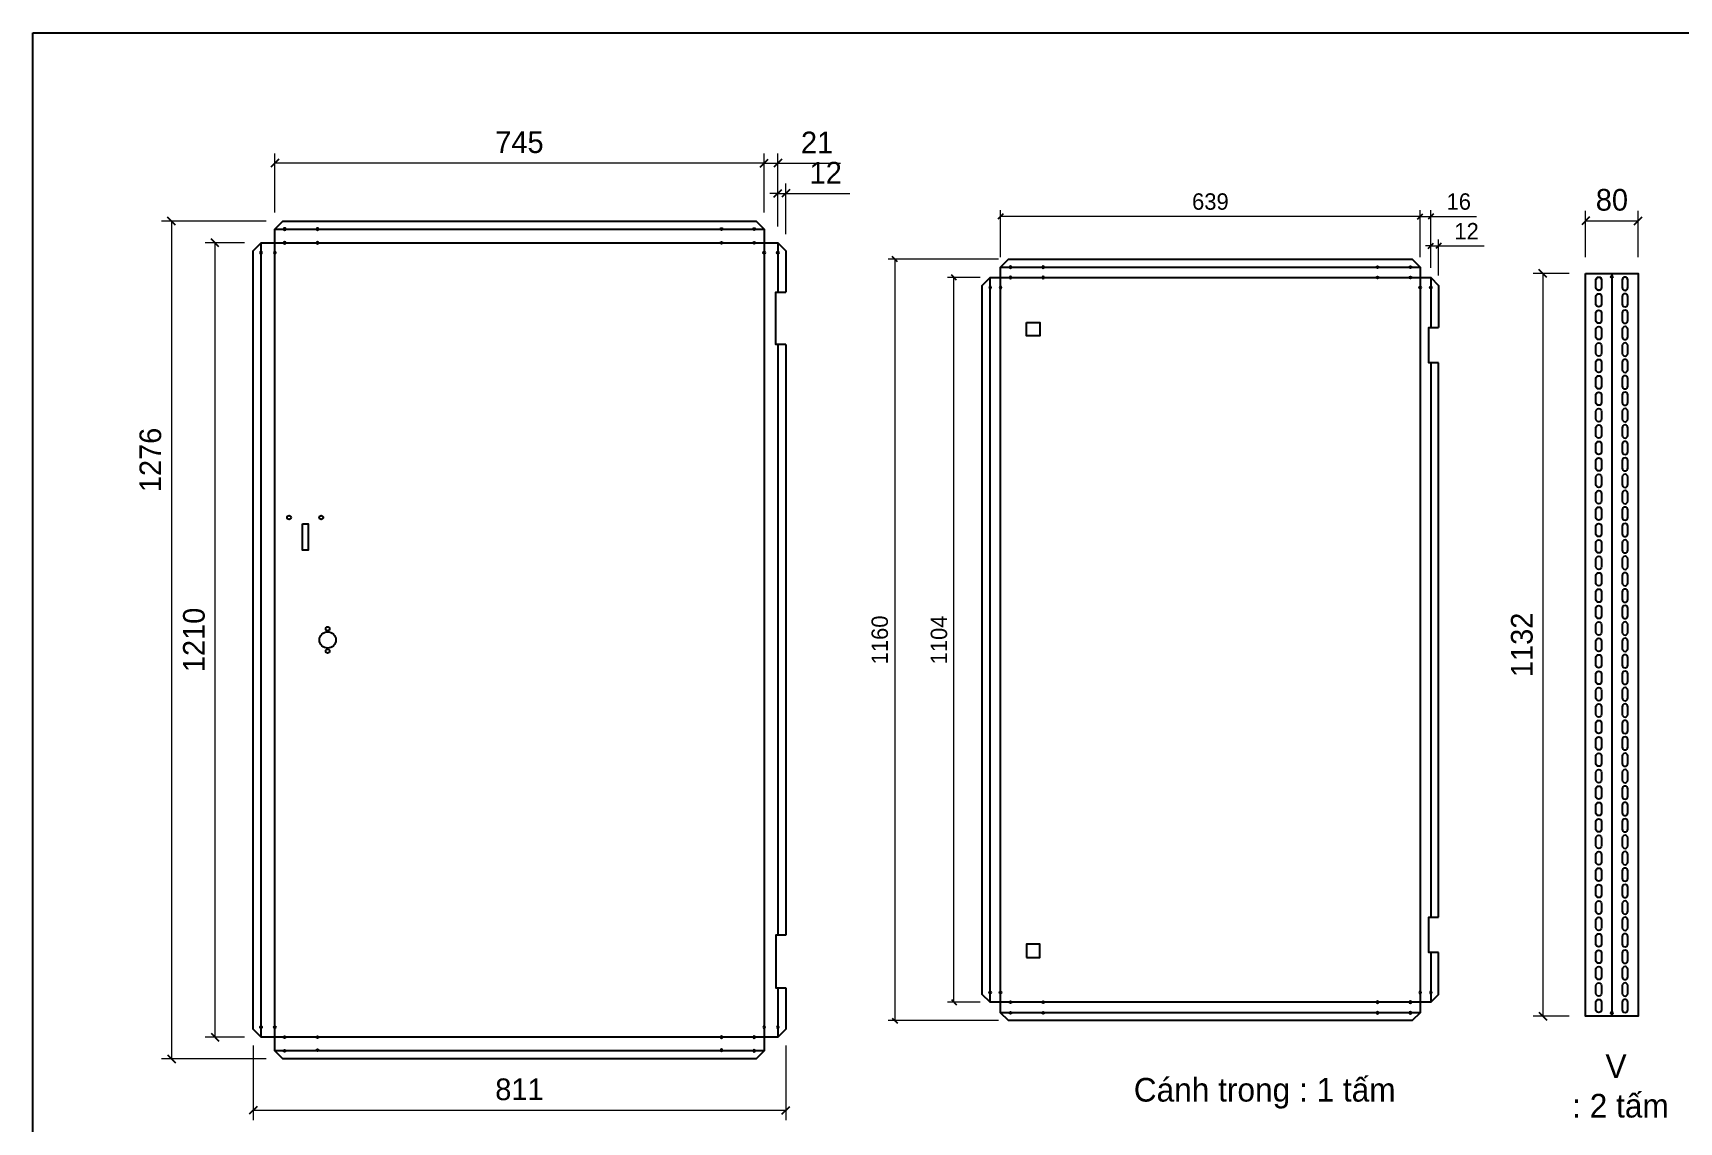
# Model space of a CAD drawing. Header units: millimetres. Extents: x 0 to 3804, y 0 to 2690.
# Drawn here: x 0 to 2507, y 1030 to 2690 of the extents above; entities that cross this region are included whole.
import ezdxf

# ---------------------------------------------------------------- set-up
doc = ezdxf.new("R2010")
doc.units = ezdxf.units.MM
doc.layers.add('CNC', color=7, linetype='Continuous')
doc.layers.add('DIM', color=253, linetype='Continuous')
doc.styles.add('Arial', font='arial.ttf')
doc.dimstyles.new('Dim-25', dxfattribs={"dimtxt": 25, "dimasz": 8, "dimexe": 10, "dimexo": 15, "dimgap": 10, "dimtad": 1, "dimdec": 0, "dimtxsty": 'Standard', "dimblk": 'OBLIQUE', "dimcen": 10, "dimclrd": 5, "dimclre": 5, "dimclrt": 3, "dimazin": 3, "dimtfac": 1, "dimtdec": 0, "dimtmove": 0, "dimatfit": 3, "dimldrblk": 'OBLIQUE', "dimlwd": 9, "dimlwe": 9})
doc.dimstyles.new('Dim-33', dxfattribs={"dimtxt": 33, "dimasz": 12, "dimexe": 15, "dimexo": 25, "dimgap": 15, "dimtad": 1, "dimdec": 0, "dimtxsty": 'Standard', "dimblk": 'OBLIQUE', "dimcen": 10, "dimclrd": 5, "dimclre": 5, "dimclrt": 3, "dimazin": 3, "dimtfac": 1, "dimtdec": 0, "dimtmove": 0, "dimatfit": 3, "dimldrblk": 'OPEN30', "dimlwd": 9, "dimlwe": 9})

# ---------------------------------------------------------------- blocks, each defined once
blk = doc.blocks.new('KHUNG CHUẨN')
at = {"color": 7}
blk.add_lwpolyline([(16919.2, -26555.2), (19889.2, -26555.2), (19889.2, -28655.2), (16919.2, -28655.2)], close=True, dxfattribs=at)
at = {"color": 3, "style": 'Arial'}
for tag, p in [('#01', (17055.6, -28580.1)), ('#02', (17431.4, -28580.1)), ('#03', (18030.6, -28580.1)), ('#08', (18751.7, -28580.1)), ('#10', (19064.8, -28580.1)), ('#11', (19060.3, -28625.7)), ('#12', (19806.5, -28628.9)), ('#04', (17024.8, -28634.6)), ('#05', (17308.5, -28633)), ('#06', (17632.7, -28633.7)), ('#07', (18002, -28634.7)), ('#09', (18753.8, -28632.6))]:
    blk.add_attdef(tag, p, '', height=20, dxfattribs=at)
blk = doc.blocks.new('f3daunguoc')
at = {"layer": 'CNC', "color": 2, "lineweight": -3}
blk.add_circle((0, 0), 1.5, dxfattribs=at)
blk = doc.blocks.new('*D6')
at = {"color": 0, "linetype": 'ByBlock', "lineweight": -2}
for p, q in [((1128.3, 2439.2), (1140.3, 2451.2)), ((1152.3, 2451.2), (1140.3, 2439.2))]:
    blk.add_line(p, q, dxfattribs=at)
at = {"layer": 'Defpoints', "color": 0, "transparency": 16777216}
for p in [(1146.3, 2445.2), (1134.3, 2369.9), (1146.3, 2357.9)]:
    blk.add_point(p, dxfattribs=at)
at = {"layer": 'DIM', "color": 5, "lineweight": 9, "transparency": 16777216}
for p, q in [((1134.3, 2394.9), (1134.3, 2460.2)), ((1146.3, 2382.9), (1146.3, 2460.2)), ((1134.3, 2445.2), (1122.3, 2445.2)), ((1134.3, 2445.2), (1146.3, 2445.2)), ((1146.3, 2445.2), (1244.1, 2445.2))]:
    blk.add_line(p, q, dxfattribs=at)
at = {"layer": 'DIM', "color": 3, "transparency": 16777216, "insert": (1207.2, 2476.7), "char_height": 33, "attachment_point": 5}
blk.add_mtext('12', dxfattribs=at)
blk = doc.blocks.new('_Oblique')
at = {"color": 0, "linetype": 'ByBlock', "lineweight": -2}
blk.add_line((-0.5, -0.5), (0.5, 0.5), dxfattribs=at)
blk = doc.blocks.new('_Open30')
at = {"color": 0, "linetype": 'ByBlock', "lineweight": -2}
for p, q in [((-1, 0.27), (0, 0)), ((0, 0), (-1, -0.27)), ((0, 0), (-1, 0))]:
    blk.add_line(p, q, dxfattribs=at)
blk = doc.blocks.new('*D7')
at = {"color": 0, "linetype": 'ByBlock', "lineweight": -2}
for p, q in [((1107.3, 2485.2), (1119.3, 2497.2)), ((1140.3, 2497.2), (1128.3, 2485.2))]:
    blk.add_line(p, q, dxfattribs=at)
at = {"layer": 'Defpoints', "color": 0, "transparency": 16777216}
for p in [(1134.3, 2491.2), (1113.3, 2390.9), (1134.3, 2369.9)]:
    blk.add_point(p, dxfattribs=at)
at = {"layer": 'DIM', "color": 5, "lineweight": 9, "transparency": 16777216}
for p, q in [((1113.3, 2491.2), (1101.3, 2491.2)), ((1113.3, 2415.9), (1113.3, 2506.2)), ((1113.3, 2491.2), (1134.3, 2491.2)), ((1134.3, 2394.9), (1134.3, 2506.2)), ((1134.3, 2491.2), (1229.7, 2491.2))]:
    blk.add_line(p, q, dxfattribs=at)
at = {"layer": 'DIM', "color": 3, "transparency": 16777216, "insert": (1194, 2522.8), "char_height": 33, "attachment_point": 5}
blk.add_mtext('21', dxfattribs=at)
blk = doc.blocks.new('*D8')
at = {"color": 0, "linetype": 'ByBlock', "lineweight": -2}
for p, q in [((374.3, 2497.2), (362.3, 2485.2)), ((1107.3, 2485.2), (1119.3, 2497.2))]:
    blk.add_line(p, q, dxfattribs=at)
at = {"layer": 'Defpoints', "color": 0, "transparency": 16777216}
for p in [(368.3, 2491.2), (368.3, 2390.9), (1113.3, 2390.9)]:
    blk.add_point(p, dxfattribs=at)
at = {"layer": 'DIM', "color": 5, "lineweight": 9, "transparency": 16777216}
for p, q in [((368.3, 2415.9), (368.3, 2506.2)), ((1113.3, 2491.2), (368.3, 2491.2)), ((1113.3, 2415.9), (1113.3, 2506.2))]:
    blk.add_line(p, q, dxfattribs=at)
at = {"layer": 'DIM', "color": 3, "transparency": 16777216, "insert": (740.8, 2523), "char_height": 33, "attachment_point": 5}
blk.add_mtext('745', dxfattribs=at)
blk = doc.blocks.new('*D9')
at = {"color": 0, "linetype": 'ByBlock', "lineweight": -2}
for p, q in [((216.9, 2396.9), (204.9, 2408.9)), ((204.9, 1132.9), (216.9, 1120.9))]:
    blk.add_line(p, q, dxfattribs=at)
at = {"layer": 'Defpoints', "color": 0, "transparency": 16777216}
for p in [(380.3, 2402.9), (210.9, 1126.9), (380.3, 1126.9)]:
    blk.add_point(p, dxfattribs=at)
at = {"layer": 'DIM', "color": 5, "lineweight": 9, "transparency": 16777216}
for p, q in [((355.3, 2402.9), (195.9, 2402.9)), ((210.9, 2402.9), (210.9, 1126.9)), ((355.3, 1126.9), (195.9, 1126.9))]:
    blk.add_line(p, q, dxfattribs=at)
at = {"layer": 'DIM', "color": 3, "transparency": 16777216, "insert": (179, 2039.1), "char_height": 33, "attachment_point": 5, "rotation": 90}
blk.add_mtext('1276', dxfattribs=at)
blk = doc.blocks.new('*D10')
at = {"color": 0, "linetype": 'ByBlock', "lineweight": -2}
for p, q in [((283.2, 2363.9), (271.2, 2375.9)), ((271.2, 1165.9), (283.2, 1153.9))]:
    blk.add_line(p, q, dxfattribs=at)
at = {"layer": 'Defpoints', "color": 0, "transparency": 16777216}
for p in [(347.3, 2369.9), (277.2, 1159.9), (347.3, 1159.9)]:
    blk.add_point(p, dxfattribs=at)
at = {"layer": 'DIM', "color": 5, "lineweight": 9, "transparency": 16777216}
for p, q in [((322.3, 2369.9), (262.2, 2369.9)), ((277.2, 2369.9), (277.2, 1159.9)), ((322.3, 1159.9), (262.2, 1159.9))]:
    blk.add_line(p, q, dxfattribs=at)
at = {"layer": 'DIM', "color": 3, "transparency": 16777216, "insert": (245.3, 1764.9), "char_height": 33, "attachment_point": 5, "rotation": 90}
blk.add_mtext('1210', dxfattribs=at)
blk = doc.blocks.new('*D11')
at = {"color": 0, "linetype": 'ByBlock', "lineweight": -2}
for p, q in [((341.3, 1054.3), (329.3, 1042.3)), ((1140.3, 1042.3), (1152.3, 1054.3))]:
    blk.add_line(p, q, dxfattribs=at)
at = {"layer": 'Defpoints', "color": 0, "transparency": 16777216}
for p in [(335.3, 1171.9), (1146.3, 1171.9), (1146.3, 1048.3)]:
    blk.add_point(p, dxfattribs=at)
at = {"layer": 'DIM', "color": 5, "lineweight": 9, "transparency": 16777216}
for p, q in [((335.3, 1146.9), (335.3, 1033.3)), ((1146.3, 1146.9), (1146.3, 1033.3)), ((335.3, 1048.3), (1146.3, 1048.3))]:
    blk.add_line(p, q, dxfattribs=at)
at = {"layer": 'DIM', "color": 3, "transparency": 16777216, "insert": (740.8, 1080.1), "char_height": 33, "attachment_point": 5}
blk.add_mtext('811', dxfattribs=at)
blk = doc.blocks.new('*D12')
at = {"color": 0, "linetype": 'ByBlock', "lineweight": -2}
for p, q in [((2124.4, 2361.1), (2132.4, 2369.1)), ((2144.4, 2369.1), (2136.4, 2361.1))]:
    blk.add_line(p, q, dxfattribs=at)
at = {"layer": 'Defpoints', "color": 0, "transparency": 16777216}
for p in [(2140.4, 2365.1), (2128.4, 2316.9), (2140.4, 2304.9)]:
    blk.add_point(p, dxfattribs=at)
at = {"layer": 'DIM', "color": 5, "lineweight": 9, "transparency": 16777216}
for p, q in [((2128.4, 2365.1), (2120.4, 2365.1)), ((2128.4, 2331.9), (2128.4, 2375.1)), ((2128.4, 2365.1), (2140.4, 2365.1)), ((2140.4, 2319.9), (2140.4, 2375.1)), ((2140.4, 2365.1), (2209.6, 2365.1))]:
    blk.add_line(p, q, dxfattribs=at)
at = {"layer": 'DIM', "color": 3, "transparency": 16777216, "insert": (2183, 2387.6), "char_height": 25, "attachment_point": 5}
blk.add_mtext('12', dxfattribs=at)
blk = doc.blocks.new('*D13')
at = {"color": 0, "linetype": 'ByBlock', "lineweight": -2}
for p, q in [((2108.4, 2405.8), (2116.4, 2413.8)), ((2132.4, 2413.8), (2124.4, 2405.8))]:
    blk.add_line(p, q, dxfattribs=at)
at = {"layer": 'Defpoints', "color": 0, "transparency": 16777216}
for p in [(2128.4, 2409.8), (2112.4, 2332.9), (2128.4, 2316.9)]:
    blk.add_point(p, dxfattribs=at)
at = {"layer": 'DIM', "color": 5, "lineweight": 9, "transparency": 16777216}
for p, q in [((2112.4, 2409.8), (2104.4, 2409.8)), ((2112.4, 2347.9), (2112.4, 2419.8)), ((2112.4, 2409.8), (2128.4, 2409.8)), ((2128.4, 2331.9), (2128.4, 2419.8)), ((2128.4, 2409.8), (2197.9, 2409.8))]:
    blk.add_line(p, q, dxfattribs=at)
at = {"layer": 'DIM', "color": 3, "transparency": 16777216, "insert": (2171.1, 2432.6), "char_height": 25, "attachment_point": 5}
blk.add_mtext('16', dxfattribs=at)
blk = doc.blocks.new('*D14')
at = {"color": 0, "linetype": 'ByBlock', "lineweight": -2}
for p, q in [((1477.4, 2413.8), (1469.4, 2405.8)), ((2108.4, 2405.8), (2116.4, 2413.8))]:
    blk.add_line(p, q, dxfattribs=at)
at = {"layer": 'Defpoints', "color": 0, "transparency": 16777216}
for p in [(1473.4, 2409.8), (1473.4, 2332.9), (2112.4, 2332.9)]:
    blk.add_point(p, dxfattribs=at)
at = {"layer": 'DIM', "color": 5, "lineweight": 9, "transparency": 16777216}
for p, q in [((1473.4, 2347.9), (1473.4, 2419.8)), ((2112.4, 2409.8), (1473.4, 2409.8)), ((2112.4, 2347.9), (2112.4, 2419.8))]:
    blk.add_line(p, q, dxfattribs=at)
at = {"layer": 'DIM', "color": 3, "transparency": 16777216, "insert": (1792.9, 2432.6), "char_height": 25, "attachment_point": 5}
blk.add_mtext('639', dxfattribs=at)
blk = doc.blocks.new('*D15')
at = {"color": 0, "linetype": 'ByBlock', "lineweight": -2}
for p, q in [((1316.3, 2340.9), (1308.3, 2348.9)), ((1308.3, 1188.9), (1316.3, 1180.9))]:
    blk.add_line(p, q, dxfattribs=at)
at = {"layer": 'Defpoints', "color": 0, "transparency": 16777216}
for p in [(1485.4, 2344.9), (1312.3, 1184.9), (1485.4, 1184.9)]:
    blk.add_point(p, dxfattribs=at)
at = {"layer": 'DIM', "color": 5, "lineweight": 9, "transparency": 16777216}
for p, q in [((1470.4, 2344.9), (1302.3, 2344.9)), ((1312.3, 2344.9), (1312.3, 1184.9)), ((1470.4, 1184.9), (1302.3, 1184.9))]:
    blk.add_line(p, q, dxfattribs=at)
at = {"layer": 'DIM', "color": 3, "transparency": 16777216, "insert": (1289.6, 1764.9), "char_height": 25, "attachment_point": 5, "rotation": 90}
blk.add_mtext('1160', dxfattribs=at)
blk = doc.blocks.new('*D16')
at = {"color": 0, "linetype": 'ByBlock', "lineweight": -2}
for p, q in [((1406.5, 2312.9), (1398.5, 2320.9)), ((1398.5, 1216.9), (1406.5, 1208.9))]:
    blk.add_line(p, q, dxfattribs=at)
at = {"layer": 'Defpoints', "color": 0, "transparency": 16777216}
for p in [(1402.5, 2316.9), (1457.4, 2316.9), (1457.4, 1212.9)]:
    blk.add_point(p, dxfattribs=at)
at = {"layer": 'DIM', "color": 5, "lineweight": 9, "transparency": 16777216}
for p, q in [((1442.4, 2316.9), (1392.5, 2316.9)), ((1402.5, 1212.9), (1402.5, 2316.9)), ((1442.4, 1212.9), (1392.5, 1212.9))]:
    blk.add_line(p, q, dxfattribs=at)
at = {"layer": 'DIM', "color": 3, "transparency": 16777216, "insert": (1379.7, 1764.9), "char_height": 25, "attachment_point": 5, "rotation": 90}
blk.add_mtext('1104', dxfattribs=at)
blk = doc.blocks.new('*D17')
at = {"color": 0, "linetype": 'ByBlock', "lineweight": -2}
for p, q in [((2370.3, 2409.4), (2358.3, 2397.4)), ((2438.3, 2397.4), (2450.3, 2409.4))]:
    blk.add_line(p, q, dxfattribs=at)
at = {"layer": 'Defpoints', "color": 0, "ltscale": 3, "transparency": 16777216}
for p in [(2444.3, 2403.4), (2364.3, 2323.1), (2444.3, 2323.1)]:
    blk.add_point(p, dxfattribs=at)
at = {"layer": 'DIM', "color": 5, "lineweight": 9, "ltscale": 3, "transparency": 16777216}
for p, q in [((2364.3, 2348.1), (2364.3, 2418.4)), ((2444.3, 2348.1), (2444.3, 2418.4)), ((2364.3, 2403.4), (2444.3, 2403.4))]:
    blk.add_line(p, q, dxfattribs=at)
at = {"layer": 'DIM', "color": 3, "ltscale": 3, "transparency": 16777216, "insert": (2404.3, 2435.2), "char_height": 33, "attachment_point": 5}
blk.add_mtext('80', dxfattribs=at)
blk = doc.blocks.new('*D18')
at = {"color": 0, "linetype": 'ByBlock', "lineweight": -2}
for p, q in [((2305.2, 2317.1), (2293.2, 2329.1)), ((2293.2, 1197.6), (2305.2, 1185.6))]:
    blk.add_line(p, q, dxfattribs=at)
at = {"layer": 'Defpoints', "color": 0, "ltscale": 3, "transparency": 16777216}
for p in [(2364.3, 2323.1), (2299.2, 1191.6), (2364.3, 1191.6)]:
    blk.add_point(p, dxfattribs=at)
at = {"layer": 'DIM', "color": 5, "lineweight": 9, "ltscale": 3, "transparency": 16777216}
for p, q in [((2339.3, 2323.1), (2284.2, 2323.1)), ((2299.2, 2323.1), (2299.2, 1191.6)), ((2339.3, 1191.6), (2284.2, 1191.6))]:
    blk.add_line(p, q, dxfattribs=at)
at = {"layer": 'DIM', "color": 3, "ltscale": 3, "transparency": 16777216, "insert": (2267.3, 1757.4), "char_height": 33, "attachment_point": 5, "rotation": 90}
blk.add_mtext('1132', dxfattribs=at)

msp = doc.modelspace()

# ---------------------------------------------------------------- linework, layer by layer
at = {"color": 7}
msp.add_line((2404.3, 2323.1), (2404.3, 1191.6), dxfattribs=at)
at = {"ltscale": 3}
for p, q in [((2140.4, 1342.6), (2140.4, 2187.1)), ((2140.4, 1224.9), (2140.4, 1288.6))]:
    msp.add_line(p, q, dxfattribs=at)
at = {"color": 7}
for points in [[(1146.3, 1234.9), (1146.3, 1171.9), (1134.3, 1159.9), (1113.3, 1159.9), (1113.3, 1138.9), (1101.3, 1126.9), (380.3, 1126.9), (368.3, 1138.9), (368.3, 1159.9), (347.3, 1159.9), (335.3, 1171.9), (335.3, 2357.9), (347.3, 2369.9), (368.3, 2369.9), (368.3, 2390.9), (380.3, 2402.9), (1101.3, 2402.9), (1113.3, 2390.9), (1113.3, 2369.9), (1134.3, 2369.9), (1146.3, 2357.9), (1146.3, 2294.9)], [(368.3, 2390.9), (1113.3, 2390.9)], [(347.3, 1159.9), (347.3, 2369.9)], [(1134.3, 2369.9), (1134.3, 2294.9)], [(2140.4, 1224.9), (2140.4, 1224.9), (2128.4, 1212.9), (2112.4, 1212.9), (2112.4, 1196.9), (2100.4, 1184.9), (1485.4, 1184.9), (1473.4, 1196.9), (1473.4, 1212.9), (1457.4, 1212.9), (1445.4, 1224.9), (1445.4, 2304.9), (1457.4, 2316.9), (1473.4, 2316.9), (1473.4, 2332.9), (1485.4, 2344.9), (2100.4, 2344.9), (2112.4, 2332.9), (2112.4, 2316.9), (2128.4, 2316.9), (2140.4, 2304.9), (2140.4, 2241.1)], [(1473.4, 2332.9), (2112.4, 2332.9)], [(1457.4, 1212.9), (1457.4, 2316.9)], [(2128.4, 2316.9), (2128.4, 2241.1)], [(1134.3, 2214.9), (1134.3, 1314.9)], [(1146.3, 2214.9), (1146.3, 1314.9)], [(2128.4, 2187.1), (2128.4, 1342.6)], [(2128.4, 1288.6), (2128.4, 1212.9)], [(1134.3, 1234.9), (1134.3, 1159.9)], [(2112.4, 1196.9), (1473.4, 1196.9)], [(1113.3, 1138.9), (368.3, 1138.9)]]:
    msp.add_lwpolyline(points, dxfattribs=at)
for points in [[(368.3, 2369.9), (1113.3, 2369.9), (1113.3, 1159.9), (368.3, 1159.9)], [(1473.4, 2316.9), (2112.4, 2316.9), (2112.4, 1212.9), (1473.4, 1212.9)], [(2364.3, 2323.1), (2444.3, 2323.1), (2444.3, 1191.6), (2364.3, 1191.6)]]:
    msp.add_lwpolyline(points, close=True, dxfattribs=at)
at = {"color": 2, "ltscale": 0.5}
for points in [[(2388.5, 2313.4), (2388.5, 2301.9, -1), (2380, 2301.9), (2380, 2313.4, -1)], [(2388.5, 2313.1), (2388.5, 2301.6, -1), (2380, 2301.6), (2380, 2313.1, -1)], [(2420, 2313.4), (2420, 2301.9, 1), (2428.5, 2301.9), (2428.5, 2313.4, 1)], [(2420, 2313.1), (2420, 2301.6, 1), (2428.5, 2301.6), (2428.5, 2313.1, 1)], [(2388.5, 2288.1), (2388.5, 2276.6, -1), (2380, 2276.6), (2380, 2288.1, -1)], [(2420, 2288.1), (2420, 2276.6, 1), (2428.5, 2276.6), (2428.5, 2288.1, 1)], [(2388.5, 2263.1), (2388.5, 2251.6, -1), (2380, 2251.6), (2380, 2263.1, -1)], [(2420, 2263.1), (2420, 2251.6, 1), (2428.5, 2251.6), (2428.5, 2263.1, 1)], [(2388.5, 2238.1), (2388.5, 2226.6, -1), (2380, 2226.6), (2380, 2238.1, -1)], [(2420, 2238.1), (2420, 2226.6, 1), (2428.5, 2226.6), (2428.5, 2238.1, 1)], [(2388.5, 2213.1), (2388.5, 2201.6, -1), (2380, 2201.6), (2380, 2213.1, -1)], [(2420, 2213.1), (2420, 2201.6, 1), (2428.5, 2201.6), (2428.5, 2213.1, 1)], [(2388.5, 2188.1), (2388.5, 2176.6, -1), (2380, 2176.6), (2380, 2188.1, -1)], [(2420, 2188.1), (2420, 2176.6, 1), (2428.5, 2176.6), (2428.5, 2188.1, 1)], [(2388.5, 2163.1), (2388.5, 2151.6, -1), (2380, 2151.6), (2380, 2163.1, -1)], [(2420, 2163.1), (2420, 2151.6, 1), (2428.5, 2151.6), (2428.5, 2163.1, 1)], [(2388.5, 2138.1), (2388.5, 2126.6, -1), (2380, 2126.6), (2380, 2138.1, -1)], [(2420, 2138.1), (2420, 2126.6, 1), (2428.5, 2126.6), (2428.5, 2138.1, 1)], [(2388.5, 2113.1), (2388.5, 2101.6, -1), (2380, 2101.6), (2380, 2113.1, -1)], [(2420, 2113.1), (2420, 2101.6, 1), (2428.5, 2101.6), (2428.5, 2113.1, 1)], [(2388.5, 2088.1), (2388.5, 2076.6, -1), (2380, 2076.6), (2380, 2088.1, -1)], [(2420, 2088.1), (2420, 2076.6, 1), (2428.5, 2076.6), (2428.5, 2088.1, 1)], [(2388.5, 2063.1), (2388.5, 2051.6, -1), (2380, 2051.6), (2380, 2063.1, -1)], [(2420, 2063.1), (2420, 2051.6, 1), (2428.5, 2051.6), (2428.5, 2063.1, 1)], [(2388.5, 2038.1), (2388.5, 2026.6, -1), (2380, 2026.6), (2380, 2038.1, -1)], [(2420, 2038.1), (2420, 2026.6, 1), (2428.5, 2026.6), (2428.5, 2038.1, 1)], [(2388.5, 2013.1), (2388.5, 2001.6, -1), (2380, 2001.6), (2380, 2013.1, -1)], [(2420, 2013.1), (2420, 2001.6, 1), (2428.5, 2001.6), (2428.5, 2013.1, 1)], [(2388.5, 1988.1), (2388.5, 1976.6, -1), (2380, 1976.6), (2380, 1988.1, -1)], [(2420, 1988.1), (2420, 1976.6, 1), (2428.5, 1976.6), (2428.5, 1988.1, 1)], [(2388.5, 1963.1), (2388.5, 1951.6, -1), (2380, 1951.6), (2380, 1963.1, -1)], [(2420, 1963.1), (2420, 1951.6, 1), (2428.5, 1951.6), (2428.5, 1963.1, 1)], [(2388.5, 1938.1), (2388.5, 1926.6, -1), (2380, 1926.6), (2380, 1938.1, -1)], [(2420, 1938.1), (2420, 1926.6, 1), (2428.5, 1926.6), (2428.5, 1938.1, 1)], [(2388.5, 1913.1), (2388.5, 1901.6, -1), (2380, 1901.6), (2380, 1913.1, -1)], [(2420, 1913.1), (2420, 1901.6, 1), (2428.5, 1901.6), (2428.5, 1913.1, 1)], [(2388.5, 1888.1), (2388.5, 1876.6, -1), (2380, 1876.6), (2380, 1888.1, -1)], [(2420, 1888.1), (2420, 1876.6, 1), (2428.5, 1876.6), (2428.5, 1888.1, 1)], [(2388.5, 1863.1), (2388.5, 1851.6, -1), (2380, 1851.6), (2380, 1863.1, -1)], [(2420, 1863.1), (2420, 1851.6, 1), (2428.5, 1851.6), (2428.5, 1863.1, 1)], [(2388.5, 1838.1), (2388.5, 1826.6, -1), (2380, 1826.6), (2380, 1838.1, -1)], [(2420, 1838.1), (2420, 1826.6, 1), (2428.5, 1826.6), (2428.5, 1838.1, 1)], [(2388.5, 1813.1), (2388.5, 1801.6, -1), (2380, 1801.6), (2380, 1813.1, -1)], [(2420, 1813.1), (2420, 1801.6, 1), (2428.5, 1801.6), (2428.5, 1813.1, 1)], [(2388.5, 1788.1), (2388.5, 1776.6, -1), (2380, 1776.6), (2380, 1788.1, -1)], [(2420, 1788.1), (2420, 1776.6, 1), (2428.5, 1776.6), (2428.5, 1788.1, 1)], [(2388.5, 1763.1), (2388.5, 1751.6, -1), (2380, 1751.6), (2380, 1763.1, -1)], [(2420, 1763.1), (2420, 1751.6, 1), (2428.5, 1751.6), (2428.5, 1763.1, 1)], [(2388.5, 1738.1), (2388.5, 1726.6, -1), (2380, 1726.6), (2380, 1738.1, -1)], [(2420, 1738.1), (2420, 1726.6, 1), (2428.5, 1726.6), (2428.5, 1738.1, 1)], [(2388.5, 1713.1), (2388.5, 1701.6, -1), (2380, 1701.6), (2380, 1713.1, -1)], [(2420, 1713.1), (2420, 1701.6, 1), (2428.5, 1701.6), (2428.5, 1713.1, 1)], [(2388.5, 1688.1), (2388.5, 1676.6, -1), (2380, 1676.6), (2380, 1688.1, -1)], [(2420, 1688.1), (2420, 1676.6, 1), (2428.5, 1676.6), (2428.5, 1688.1, 1)], [(2388.5, 1663.1), (2388.5, 1651.6, -1), (2380, 1651.6), (2380, 1663.1, -1)], [(2420, 1663.1), (2420, 1651.6, 1), (2428.5, 1651.6), (2428.5, 1663.1, 1)], [(2388.5, 1638.1), (2388.5, 1626.6, -1), (2380, 1626.6), (2380, 1638.1, -1)], [(2420, 1638.1), (2420, 1626.6, 1), (2428.5, 1626.6), (2428.5, 1638.1, 1)], [(2388.5, 1613.1), (2388.5, 1601.6, -1), (2380, 1601.6), (2380, 1613.1, -1)], [(2420, 1613.1), (2420, 1601.6, 1), (2428.5, 1601.6), (2428.5, 1613.1, 1)], [(2388.5, 1588.1), (2388.5, 1576.6, -1), (2380, 1576.6), (2380, 1588.1, -1)], [(2420, 1588.1), (2420, 1576.6, 1), (2428.5, 1576.6), (2428.5, 1588.1, 1)], [(2388.5, 1563.1), (2388.5, 1551.6, -1), (2380, 1551.6), (2380, 1563.1, -1)], [(2420, 1563.1), (2420, 1551.6, 1), (2428.5, 1551.6), (2428.5, 1563.1, 1)], [(2388.5, 1538.1), (2388.5, 1526.6, -1), (2380, 1526.6), (2380, 1538.1, -1)], [(2420, 1538.1), (2420, 1526.6, 1), (2428.5, 1526.6), (2428.5, 1538.1, 1)], [(2388.5, 1513.1), (2388.5, 1501.6, -1), (2380, 1501.6), (2380, 1513.1, -1)], [(2420, 1513.1), (2420, 1501.6, 1), (2428.5, 1501.6), (2428.5, 1513.1, 1)], [(2388.5, 1488.1), (2388.5, 1476.6, -1), (2380, 1476.6), (2380, 1488.1, -1)], [(2420, 1488.1), (2420, 1476.6, 1), (2428.5, 1476.6), (2428.5, 1488.1, 1)], [(2388.5, 1463.1), (2388.5, 1451.6, -1), (2380, 1451.6), (2380, 1463.1, -1)], [(2420, 1463.1), (2420, 1451.6, 1), (2428.5, 1451.6), (2428.5, 1463.1, 1)], [(2388.5, 1438.1), (2388.5, 1426.6, -1), (2380, 1426.6), (2380, 1438.1, -1)], [(2420, 1438.1), (2420, 1426.6, 1), (2428.5, 1426.6), (2428.5, 1438.1, 1)], [(2388.5, 1413.1), (2388.5, 1401.6, -1), (2380, 1401.6), (2380, 1413.1, -1)], [(2420, 1413.1), (2420, 1401.6, 1), (2428.5, 1401.6), (2428.5, 1413.1, 1)], [(2388.5, 1388.1), (2388.5, 1376.6, -1), (2380, 1376.6), (2380, 1388.1, -1)], [(2420, 1388.1), (2420, 1376.6, 1), (2428.5, 1376.6), (2428.5, 1388.1, 1)], [(2388.5, 1363.1), (2388.5, 1351.6, -1), (2380, 1351.6), (2380, 1363.1, -1)], [(2420, 1363.1), (2420, 1351.6, 1), (2428.5, 1351.6), (2428.5, 1363.1, 1)], [(2388.5, 1338.1), (2388.5, 1326.6, -1), (2380, 1326.6), (2380, 1338.1, -1)], [(2420, 1338.1), (2420, 1326.6, 1), (2428.5, 1326.6), (2428.5, 1338.1, 1)], [(2388.5, 1313.1), (2388.5, 1301.6, -1), (2380, 1301.6), (2380, 1313.1, -1)], [(2420, 1313.1), (2420, 1301.6, 1), (2428.5, 1301.6), (2428.5, 1313.1, 1)], [(2388.5, 1288.1), (2388.5, 1276.6, -1), (2380, 1276.6), (2380, 1288.1, -1)], [(2420, 1288.1), (2420, 1276.6, 1), (2428.5, 1276.6), (2428.5, 1288.1, 1)], [(2388.5, 1263.1), (2388.5, 1251.6, -1), (2380, 1251.6), (2380, 1263.1, -1)], [(2420, 1263.1), (2420, 1251.6, 1), (2428.5, 1251.6), (2428.5, 1263.1, 1)], [(2388.5, 1238.1), (2388.5, 1226.6, -1), (2380, 1226.6), (2380, 1238.1, -1)], [(2420, 1238.1), (2420, 1226.6, 1), (2428.5, 1226.6), (2428.5, 1238.1, 1)], [(2388.5, 1213.1), (2388.5, 1201.6, -1), (2380, 1201.6), (2380, 1213.1, -1)], [(2420, 1213.1), (2420, 1201.6, 1), (2428.5, 1201.6), (2428.5, 1213.1, 1)]]:
    msp.add_lwpolyline(points, format="xyb", close=True, dxfattribs=at)
at = {"color": 2}
for points in [[(1146.3, 2214.9), (1131.3, 2214.9), (1131.3, 2294.9), (1146.3, 2294.9)], [(2140.4, 2187.1), (2125.4, 2187.1), (2125.4, 2241.1), (2140.4, 2241.1)], [(2140.4, 1288.6), (2125.4, 1288.6), (2125.4, 1342.6), (2140.4, 1342.6)], [(1146.3, 1314.9), (1131.3, 1314.9), (1131.3, 1234.9), (1146.3, 1234.9)]]:
    msp.add_lwpolyline(points, dxfattribs=at)
at = {"color": 2, "ltscale": 3}
for points in [[(1512.7, 2248.6), (1533.2, 2248.6), (1533.2, 2228.1), (1512.7, 2228.1)], [(1512.7, 1281.1), (1533.2, 1281.1), (1533.2, 1301.6), (1512.7, 1301.6)]]:
    msp.add_lwpolyline(points, close=True, dxfattribs=at)
at = {"color": 2}
msp.add_lwpolyline([(410.3, 1941.9), (419.3, 1941.9), (419.3, 1901.9), (410.3, 1901.9)], close=True, dxfattribs=at)
at = {"color": 2, "ltscale": 3}
for centre in [(2404.3, 2318.1), (2404.3, 1196.6)]:
    msp.add_circle(centre, 1.5, dxfattribs=at)
at = {"color": 2}
for centre, radius in [((390, 1951.4), 3), ((439, 1951.4), 3), ((448.8, 1781.9), 3), ((448.8, 1764.9), 12.5), ((448.8, 1747.9), 3)]:
    msp.add_circle(centre, radius, dxfattribs=at)

# ---------------------------------------------------------------- block references
at = {"color": 3, "xscale": 1.280794679990776, "yscale": 1.280794679990776, "zscale": 1.280794679990776}
msp.add_blockref('KHUNG CHUẨN', (-21670.1, 36701.4), dxfattribs=at)
at = {"lineweight": -3, "xscale": -1, "rotation": 180}
for p in [(383.3, 2390.9), (433.3, 2390.9), (347.3, 2354.9), (368.3, 2354.9), (383.3, 2369.9), (433.3, 2369.9), (1488.4, 2332.9), (1538.4, 2332.9), (1488.4, 2316.9), (1538.4, 2316.9), (1457.4, 2301.9), (1473.4, 2301.9)]:
    msp.add_blockref('f3daunguoc', p, dxfattribs=at)
at = {"lineweight": -3, "rotation": 180}
for p in [(1048.3, 2390.9), (1098.3, 2390.9), (1048.3, 2369.9), (1098.3, 2369.9), (1113.3, 2354.9), (1134.3, 2354.9), (2047.4, 2332.9), (2097.4, 2332.9), (2047.4, 2316.9), (2097.4, 2316.9), (2112.4, 2301.9), (2128.4, 2301.9)]:
    msp.add_blockref('f3daunguoc', p, dxfattribs=at)
at = {"lineweight": -3}
for p in [(1457.4, 1227.9), (1473.4, 1227.9), (1488.4, 1212.9), (1538.4, 1212.9), (1488.4, 1196.9), (1538.4, 1196.9), (347.3, 1174.9), (368.3, 1174.9), (383.3, 1159.9), (433.3, 1159.9), (383.3, 1138.9), (433.3, 1139.9)]:
    msp.add_blockref('f3daunguoc', p, dxfattribs=at)
at = {"lineweight": -3, "xscale": -1}
for p in [(2112.4, 1227.9), (2128.4, 1227.9), (2047.4, 1212.9), (2097.4, 1212.9), (2047.4, 1196.9), (2097.4, 1196.9), (1048.3, 1159.9), (1098.3, 1159.9), (1113.3, 1174.9), (1134.3, 1174.9), (1048.3, 1139.9), (1098.3, 1138.9)]:
    msp.add_blockref('f3daunguoc', p, dxfattribs=at)

# ---------------------------------------------------------------- texts
at = {"color": 2, "char_height": 36, "width": 775, "attachment_point": 5}
for s, insert in [('V\\P : 2 tấm', (2410.6, 1085.1)), ('Cánh trong : 1 tấm', (1875.6, 1074.2))]:
    msp.add_mtext(s, dxfattribs=dict(at, insert=insert))

# ---------------------------------------------------------------- dimensions: what is measured, and where the dimension line sits
at = {"layer": 'DIM'}
for base, p1, p2, dimstyle, picture, middle in [((368.3, 2491.2), (1113.3, 2390.9), (368.3, 2390.9), 'Dim-33', '*D8', (740.8, 2523)), ((1134.3, 2491.2), (1113.3, 2390.9), (1134.3, 2369.9), 'Dim-33', '*D7', (1194, 2522.8)), ((1146.3, 2445.2), (1134.3, 2369.9), (1146.3, 2357.9), 'Dim-33', '*D6', (1207.2, 2476.7)), ((1473.4, 2409.8), (2112.4, 2332.9), (1473.4, 2332.9), 'Dim-25', '*D14', (1792.9, 2432.6)), ((2128.4, 2409.8), (2112.4, 2332.9), (2128.4, 2316.9), 'Dim-25', '*D13', (2171.1, 2432.6)), ((2140.4, 2365.1), (2128.4, 2316.9), (2140.4, 2304.9), 'Dim-25', '*D12', (2183, 2387.6)), ((1146.3, 1048.3), (335.3, 1171.9), (1146.3, 1171.9), 'Dim-33', '*D11', (740.8, 1080.1))]:
    dim = msp.add_linear_dim(base=base, p1=p1, p2=p2, dimstyle=dimstyle, dxfattribs=at)
    dim.commit()
    dim.dimension.update_dxf_attribs({"geometry": picture, "text_midpoint": middle})
at = {"layer": 'DIM', "ltscale": 3}
dim = msp.add_linear_dim(base=(2444.3, 2403.4), p1=(2364.3, 2323.1), p2=(2444.3, 2323.1), dimstyle='Dim-33', dxfattribs=at)
dim.commit()
dim.dimension.update_dxf_attribs({"geometry": '*D17', "text_midpoint": (2404.3, 2435.2)})
at = {"layer": 'DIM'}
dim = msp.add_linear_dim(base=(210.9, 1126.9), p1=(380.3, 2402.9), p2=(380.3, 1126.9), angle=90, dimstyle='Dim-33', dxfattribs=at)
dim.commit()
dim.dimension.update_dxf_attribs({"geometry": '*D9', "text_midpoint": (210.9, 2039.1), "dimtype": 160})
for base, p1, p2, dimstyle, picture, middle in [((277.2, 1159.9), (347.3, 2369.9), (347.3, 1159.9), 'Dim-33', '*D10', (245.3, 1764.9)), ((1312.3, 1184.9), (1485.4, 2344.9), (1485.4, 1184.9), 'Dim-25', '*D15', (1289.6, 1764.9)), ((1402.5, 2316.9), (1457.4, 1212.9), (1457.4, 2316.9), 'Dim-25', '*D16', (1379.7, 1764.9))]:
    dim = msp.add_linear_dim(base=base, p1=p1, p2=p2, angle=90, dimstyle=dimstyle, dxfattribs=at)
    dim.commit()
    dim.dimension.update_dxf_attribs({"geometry": picture, "text_midpoint": middle})
at = {"layer": 'DIM', "ltscale": 3}
dim = msp.add_linear_dim(base=(2299.1554626, 1191.6459056), p1=(2364.2836712, 2323.1459056), p2=(2364.2836712, 1191.6459056), angle=90, dimstyle='Dim-33', dxfattribs=at)
dim.commit()
dim.dimension.update_dxf_attribs({"geometry": '*D18', "text_midpoint": (2267.2952989, 1757.3959056)})

doc.saveas('drawing.dxf')
